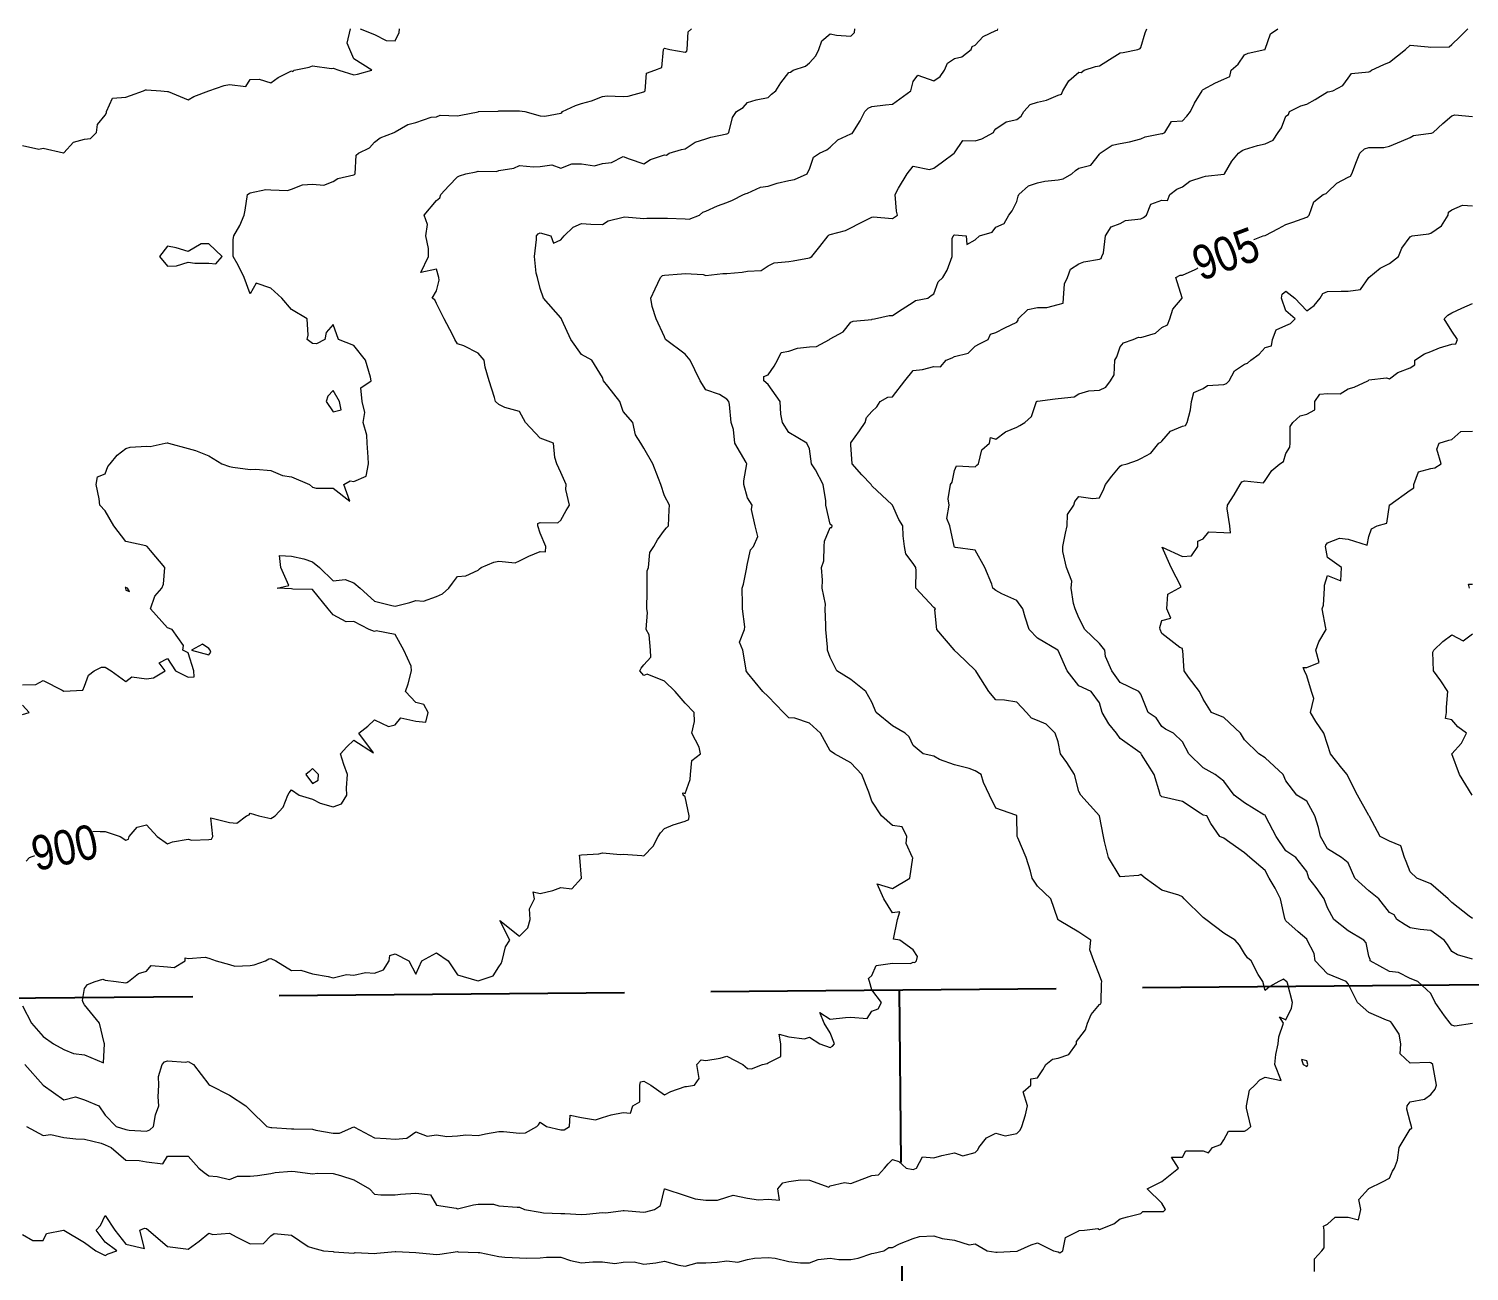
# Model space of a CAD drawing. Extents: x 537850 to 541798, y 6045627 to 6050132.
# Drawn here: x 540162.2 to 540370.8, y 6047559.1 to 6047739 of the extents above; entities that cross this region are included whole.
import ezdxf

# ---------------------------------------------------------------- set-up
doc = ezdxf.new("R2010")
doc.units = 0
doc.header["$LTSCALE"] = 5
for name, pattern in [('DASHED2', [9.525, 6.35, -3.175]), ('foc-LSD', [8, 5, -3]), ('foc-UNSURVEYED', [12.5, 10, -2.5])]:
    doc.linetypes.add(name, pattern=pattern)
doc.layers.add('Contour_Line_Intermediate', color=7, linetype='DASHED2', true_color=0xd9d9d9)
doc.layers.add('Contour_Line_Major', color=7, linetype='Continuous', true_color=0x6b6b6b)
doc.layers.add('L-SECTION-LSD', color=7, linetype='foc-LSD')
doc.layers.add('L-USEC', color=7, linetype='foc-UNSURVEYED')
doc.styles.get("Standard").update_dxf_attribs({"font": 'ARIALN.TTF'})

msp = doc.modelspace()

# ---------------------------------------------------------------- linework, layer by layer
at = {"layer": 'Contour_Line_Intermediate', "linetype": 'Continuous', "lineweight": 13, "flags": 128}
for points, elevation in [([(540161.317, 6047722.105), (540163.725, 6047721.579), (540164.317, 6047721.703), (540167.274, 6047721.031), (540167.317, 6047721.012), (540168.716, 6047722.588), (540170.317, 6047723), (540171.189, 6047723.115), (540172.055, 6047723.987), (540172.178, 6047725.126), (540173.317, 6047726.48), (540173.493, 6047726.811), (540173.522, 6047726.987), (540174.363, 6047728.941), (540176.317, 6047729.079), (540176.986, 6047729.317), (540178.874, 6047729.987), (540179.146, 6047730.158), (540179.317, 6047730.131), (540181.391, 6047729.987), (540182.316, 6047729.897), (540182.413, 6047729.891), (540185.316, 6047728.711), (540186.124, 6047729.18), (540188.311, 6047729.987), (540188.311, 6047729.992), (540188.316, 6047729.989), (540190.525, 6047730.778), (540191.316, 6047730.904), (540193.694, 6047730.609), (540194.316, 6047731.636), (540195.615, 6047731.688), (540197.316, 6047731.177), (540198.376, 6047731.926), (540200.316, 6047732.903), (540200.49, 6047732.812), (540200.694, 6047732.987), (540202.863, 6047733.439), (540203.315, 6047733.622), (540206.061, 6047733.241), (540206.315, 6047733.285), (540207.131, 6047732.987), (540209.315, 6047732.325), (540209.874, 6047732.428), (540211.921, 6047732.987), (540209.315, 6047734.63), (540208.728, 6047735.987), (540208.376, 6047736.925), (540208.835, 6047738.986)], 897.957), ([(540161.317, 6047643.966), (540163.259, 6047644.05), (540164.317, 6047644.585), (540167.088, 6047643.22), (540167.317, 6047643.076), (540170.081, 6047643.227), (540170.317, 6047643.791), (540170.912, 6047645.396), (540171.7, 6047645.991), (540172.783, 6047646.524), (540173.317, 6047646.515), (540174.174, 6047645.991), (540176.317, 6047644.446), (540177.155, 6047645.152), (540179.317, 6047644.869), (540180.319, 6047644.988), (540181.998, 6047645.991), (540181.15, 6047647.157), (540182.316, 6047647.776), (540183.496, 6047645.991), (540185.316, 6047645.112), (540186.173, 6047645.134), (540186.134, 6047645.991), (540185.316, 6047648.592), (540184.543, 6047648.991), (540184.654, 6047649.654), (540183.031, 6047651.991), (540182.316, 6047652.253), (540179.879, 6047654.99), (540180.49, 6047656.817), (540181.5, 6047657.99), (540181.746, 6047658.561), (540181.941, 6047660.99), (540179.893, 6047663.414), (540179.371, 6047663.99), (540179.317, 6047664.056), (540179.197, 6047664.11), (540176.317, 6047664.719), (540174.569, 6047666.99), (540173.317, 6047669.153), (540172.553, 6047669.99), (540172.415, 6047670.892), (540172.017, 6047672.99), (540172.194, 6047674.112), (540173.317, 6047674.557), (540173.7, 6047675.606), (540174.018, 6047675.989), (540175.068, 6047677.239), (540176.317, 6047678.192), (540176.928, 6047678.378), (540179.317, 6047678.551), (540179.807, 6047678.499), (540182.019, 6047678.989), (540182.294, 6047679.012), (540182.316, 6047679.018), (540182.503, 6047678.989), (540185.316, 6047678.201), (540186.394, 6047677.912), (540188.316, 6047677.132), (540190.191, 6047675.989), (540191.316, 6047675.58), (540191.809, 6047675.496), (540194.316, 6047675.167), (540195.115, 6047675.19), (540197.316, 6047675.024), (540199.001, 6047674.304), (540200.316, 6047674.094), (540202.879, 6047672.99), (540203.315, 6047672.612), (540203.864, 6047672.441), (540206.315, 6047672.483), (540208.744, 6047670.561), (540207.864, 6047672.99), (540208.789, 6047673.516), (540209.315, 6047673.425), (540211.113, 6047674.192), (540211.43, 6047675.989), (540211.379, 6047676.926), (540211.269, 6047678.989), (540211.185, 6047680.119), (540210.647, 6047681.989), (540210.889, 6047683.416), (540210.548, 6047684.989), (540210.322, 6047686.982), (540211.845, 6047687.989), (540211.754, 6047688.55), (540211.022, 6047690.989), (540209.315, 6047693.128), (540207.108, 6047693.989), (540206.315, 6047696.183), (540205.31, 6047694.994), (540205.135, 6047693.989), (540203.931, 6047693.373), (540203.315, 6047693.428), (540202.549, 6047693.989), (540202.684, 6047694.62), (540202.55, 6047696.988), (540200.316, 6047698.341), (540198.91, 6047699.988), (540197.316, 6047701.403), (540195.164, 6047702.14), (540194.316, 6047700.6), (540193.456, 6047702.988), (540192.546, 6047704.758), (540191.827, 6047705.988), (540191.855, 6047708.449), (540191.944, 6047708.988), (540192.824, 6047710.48), (540193.458, 6047711.988), (540193.575, 6047712.729), (540193.928, 6047714.988), (540194.177, 6047715.126), (540194.316, 6047715.214), (540196.571, 6047715.732), (540197.316, 6047715.643), (540199.736, 6047715.567), (540200.316, 6047715.778), (540201.904, 6047716.399), (540203.315, 6047716.496), (540204.975, 6047716.328), (540206.315, 6047716.876), (540207.013, 6047717.29), (540209.315, 6047717.828), (540209.406, 6047717.896), (540209.519, 6047717.987), (540209.637, 6047720.665), (540209.985, 6047720.987), (540211.57, 6047721.732), (540212.315, 6047722.569), (540213.128, 6047723.174), (540215.144, 6047723.987), (540215.268, 6047724.034), (540215.315, 6047724.043), (540217.162, 6047725.14), (540218.315, 6047725.425), (540220.505, 6047726.178), (540221.315, 6047726.231), (540221.815, 6047726.486), (540224.314, 6047726.372), (540224.822, 6047726.48), (540227.314, 6047726.984), (540227.317, 6047726.984), (540227.358, 6047726.987), (540230.221, 6047727.08), (540230.314, 6047727.1), (540233.214, 6047727.087), (540233.314, 6047727.089), (540234.085, 6047726.987), (540236.314, 6047726.384), (540236.989, 6047726.311), (540239.314, 6047726.779), (540239.444, 6047726.857), (540239.54, 6047726.987), (540241.429, 6047727.872), (540242.314, 6047728.158), (540243.753, 6047728.548), (540245.313, 6047729.19), (540246.019, 6047729.282), (540248.313, 6047729.194), (540249.056, 6047729.244), (540251.313, 6047729.877), (540251.388, 6047729.912), (540251.502, 6047729.987), (540251.718, 6047732.582), (540252.904, 6047732.987), (540253.906, 6047733.393), (540254.156, 6047735.987), (540254.214, 6047736.085), (540254.313, 6047736.159), (540255.094, 6047735.987), (540257.313, 6047735.599), (540257.549, 6047735.75), (540257.605, 6047735.987), (540257.746, 6047738.553), (540258.221, 6047738.986)], 898.957), ([(540161.317, 6047597.49), (540162.624, 6047594.993), (540164.317, 6047593.068), (540165.816, 6047591.994), (540167.317, 6047591.148), (540168.739, 6047590.571), (540170.317, 6047590.381), (540173.086, 6047589.224), (540173.194, 6047591.994), (540173.164, 6047592.147), (540172.494, 6047594.993), (540170.317, 6047597.62), (540170.115, 6047597.993), (540170.03, 6047598.28), (540170.317, 6047600.014), (540170.747, 6047600.563), (540171.854, 6047600.993), (540172.978, 6047601.332), (540173.317, 6047601.205), (540174.92, 6047600.993), (540176.317, 6047600.829), (540176.46, 6047600.85), (540176.67, 6047600.993), (540178.117, 6047602.192), (540179.317, 6047602.526), (540179.956, 6047603.354), (540182.316, 6047603.143), (540183.28, 6047603.029), (540184.899, 6047603.993), (540184.884, 6047604.425), (540185.316, 6047604.353), (540187.771, 6047604.538), (540188.316, 6047604.414), (540189.396, 6047603.993), (540191.316, 6047603.479), (540192.083, 6047603.225), (540194.316, 6047603.324), (540194.873, 6047603.436), (540196.518, 6047603.993), (540197.028, 6047604.281), (540197.316, 6047604.329), (540198.007, 6047603.993), (540200.316, 6047602.586), (540201.651, 6047602.657), (540203.315, 6047602.118), (540205.586, 6047601.722), (540206.315, 6047601.521), (540208.263, 6047602.045), (540209.315, 6047601.907), (540210.997, 6047602.311), (540212.315, 6047602.243), (540213.624, 6047602.684), (540214.422, 6047603.993), (540214.54, 6047604.767), (540215.315, 6047605.041), (540217.283, 6047603.993), (540218.315, 6047602.09), (540219.188, 6047603.993), (540221.315, 6047605.161), (540222.963, 6047603.993), (540224.314, 6047601.969), (540227.137, 6047601.171), (540227.314, 6047601.1), (540229.494, 6047601.813), (540230.314, 6047603.13), (540230.67, 6047603.637), (540230.782, 6047603.993), (540231.26, 6047606.047), (540231.923, 6047606.993), (540230.448, 6047609.859), (540233.314, 6047607.592), (540234.5, 6047608.807), (540234.86, 6047609.993), (540234.775, 6047611.532), (540235.494, 6047612.993), (540235.287, 6047614.02), (540236.314, 6047613.755), (540238.122, 6047614.185), (540239.314, 6047614.627), (540240.87, 6047614.436), (540242.314, 6047615.991), (540242.315, 6047615.991), (540242.33, 6047615.992), (540242.314, 6047616), (540242.043, 6047618.992), (540242.013, 6047619.293), (540242.314, 6047619.341), (540244.796, 6047619.51), (540245.313, 6047619.644), (540247.918, 6047619.388), (540248.313, 6047619.459), (540251.031, 6047619.275), (540251.313, 6047619.229), (540252.674, 6047620.631), (540253.397, 6047621.992), (540253.742, 6047622.563), (540254.313, 6047623.161), (540255.586, 6047623.719), (540257.313, 6047624.21), (540257.845, 6047624.46), (540257.872, 6047624.992), (540257.313, 6047627.743), (540256.999, 6047627.992), (540256.987, 6047628.318), (540257.313, 6047628.251), (540258.047, 6047630.257), (540258.079, 6047630.992), (540258.271, 6047633.034), (540259.513, 6047633.992), (540259.354, 6047634.95), (540258.289, 6047636.991), (540258.645, 6047638.659), (540258.612, 6047639.991), (540257.313, 6047641.332), (540255.854, 6047642.991), (540254.313, 6047644.532), (540251.805, 6047645.499), (540251.313, 6047645.339), (540250.755, 6047645.991), (540250.916, 6047646.389), (540251.313, 6047646.868), (540252.315, 6047647.989), (540252.302, 6047648.991), (540252.106, 6047651.198), (540251.644, 6047651.991), (540251.858, 6047654.445), (540251.771, 6047654.99), (540251.78, 6047657.523), (540251.778, 6047657.99), (540251.81, 6047660.493), (540251.97, 6047660.99), (540252.182, 6047663.121), (540252.789, 6047663.99), (540253.314, 6047664.989), (540254.313, 6047666.358), (540254.594, 6047666.709), (540254.892, 6047666.99), (540254.989, 6047669.314), (540255.025, 6047669.99), (540254.313, 6047671.363), (540253.796, 6047672.99), (540253.436, 6047673.866), (540252.621, 6047675.989), (540251.313, 6047678.256), (540250.863, 6047678.989), (540250.095, 6047680.207), (540249.744, 6047681.989), (540248.313, 6047683.543), (540247.847, 6047684.989), (540246.092, 6047687.21), (540245.454, 6047687.989), (540245.313, 6047688.503), (540243.804, 6047690.989), (540242.314, 6047691.84), (540240.74, 6047693.989), (540239.446, 6047696.856), (540239.375, 6047696.988), (540239.314, 6047697.107), (540236.806, 6047699.988), (540236.314, 6047701.394), (540235.917, 6047702.988), (540235.716, 6047703.586), (540235.483, 6047705.988), (540235.775, 6047708.449), (540235.781, 6047708.988), (540236.026, 6047709.275), (540236.314, 6047709.428), (540237.841, 6047708.988), (540238.248, 6047707.922), (540239.314, 6047708.428), (540239.764, 6047708.988), (540241.062, 6047710.239), (540242.314, 6047710.768), (540243.624, 6047710.677), (540245.313, 6047710.622), (540246.138, 6047711.164), (540248.313, 6047711.723), (540248.553, 6047711.748), (540251.313, 6047711.501), (540251.75, 6047711.551), (540254.313, 6047711.539), (540254.759, 6047711.542), (540257.313, 6047711.453), (540257.888, 6047711.412), (540259.383, 6047711.988), (540259.863, 6047712.437), (540260.313, 6047712.559), (540261.967, 6047713.334), (540263.313, 6047713.841), (540264.134, 6047714.166), (540265.742, 6047714.988), (540266.149, 6047715.151), (540266.312, 6047715.203), (540268.225, 6047716.075), (540269.312, 6047716.19), (540270.645, 6047716.655), (540272.312, 6047717.037), (540273.116, 6047717.183), (540274.985, 6047717.987), (540275.068, 6047718.232), (540275.312, 6047718.642), (540275.906, 6047720.393), (540276.768, 6047720.987), (540277.837, 6047721.462), (540278.312, 6047721.86), (540279.39, 6047722.909), (540281.312, 6047723.77), (540281.469, 6047723.83), (540281.575, 6047723.987), (540282.662, 6047725.637), (540283.331, 6047726.987), (540283.818, 6047727.481), (540284.312, 6047727.747), (540286.324, 6047727.975), (540287.311, 6047728.062), (540290.008, 6047729.987), (540290.311, 6047731.34), (540291.011, 6047732.287), (540293.311, 6047731.452), (540294.216, 6047732.082), (540294.881, 6047732.987), (540295.282, 6047734.016), (540296.311, 6047734.674), (540297.347, 6047734.951), (540298.705, 6047735.987), (540298.881, 6047736.416), (540299.311, 6047736.607), (540300.44, 6047737.857), (540302.311, 6047738.724), (540302.513, 6047738.784), (540302.561, 6047738.986)], 900.957), ([(540161.317, 6047564.372), (540162.831, 6047563.482), (540164.317, 6047563.522), (540164.809, 6047564.503), (540167.262, 6047564.995), (540167.314, 6047564.998), (540167.317, 6047564.998), (540167.335, 6047564.995), (540170.317, 6047563.206), (540171.959, 6047561.995), (540173.317, 6047561.352), (540173.742, 6047561.57), (540174.986, 6047561.995), (540173.317, 6047563.247), (540172, 6047564.995), (540172.639, 6047565.672), (540173.317, 6047567.125), (540174.715, 6047564.995), (540176.317, 6047562.993), (540178.984, 6047562.327), (540178.319, 6047564.995), (540179.016, 6047565.295), (540179.317, 6047565.24), (540179.588, 6047564.995), (540182.316, 6047562.632), (540184.994, 6047562.317), (540185.316, 6047562.237), (540186.903, 6047563.408), (540188.316, 6047564.581), (540188.921, 6047564.39), (540191.316, 6047564.589), (540192.29, 6047564.021), (540194.316, 6047563.008), (540196.256, 6047563.055), (540197.316, 6047564.167), (540197.776, 6047564.535), (540200.316, 6047564.281), (540202.696, 6047562.614), (540203.315, 6047562.46), (540204.922, 6047561.995), (540206.315, 6047561.888), (540206.429, 6047561.881), (540209.315, 6047561.69), (540209.532, 6047561.778), (540212.315, 6047561.633), (540212.648, 6047561.662), (540215.315, 6047561.9), (540215.381, 6047561.929), (540218.315, 6047561.759), (540220.822, 6047561.502), (540221.315, 6047561.482), (540221.776, 6047561.533), (540224.314, 6047561.89), (540224.436, 6047561.873), (540227.314, 6047561.782), (540227.568, 6047561.742), (540230.314, 6047561.181), (540231.209, 6047561.1), (540233.314, 6047560.97), (540234.376, 6047560.933), (540236.314, 6047560.984), (540237.234, 6047561.075), (540239.314, 6047561.075), (540240.686, 6047560.623), (540242.314, 6047560.278), (540243.908, 6047560.4), (540245.313, 6047560.429), (540247.121, 6047560.187), (540248.313, 6047560.343), (540249.896, 6047560.412), (540251.313, 6047560.091), (540253.05, 6047560.258), (540254.313, 6047560.527), (540256.37, 6047559.938), (540257.313, 6047559.78), (540259.04, 6047560.268), (540260.313, 6047560.245), (540261.957, 6047560.35), (540263.313, 6047560.535), (540264.939, 6047560.369), (540266.312, 6047560.775), (540267.345, 6047560.962), (540269.312, 6047561.055), (540270.342, 6047560.965), (540272.312, 6047560.47), (540274.021, 6047560.286), (540275.312, 6047560.286), (540276.544, 6047560.763), (540278.312, 6047560.949), (540279.557, 6047560.749), (540281.312, 6047560.749), (540282.377, 6047560.929), (540284.312, 6047561.606), (540284.619, 6047561.687), (540286.077, 6047561.995), (540286.797, 6047562.509), (540287.311, 6047562.509), (540288.34, 6047563.023), (540290.311, 6047563.812), (540291.244, 6047564.062), (540293.311, 6047564.179), (540294.534, 6047563.772), (540296.311, 6047563.575), (540298.441, 6047562.865), (540299.311, 6047563.038), (540301.054, 6047561.995), (540302.311, 6047561.825), (540302.498, 6047561.808), (540305.311, 6047561.955), (540305.367, 6047561.938), (540305.495, 6047561.995), (540307.427, 6047562.878), (540308.31, 6047563.153), (540310.627, 6047561.995), (540311.31, 6047561.842), (540311.567, 6047561.739), (540311.993, 6047561.995), (540312.38, 6047563.925), (540314.31, 6047564.89), (540314.366, 6047564.939), (540315.117, 6047564.995), (540317.086, 6047565.219), (540317.31, 6047565.11), (540319.366, 6047565.938), (540320.31, 6047566.652), (540321.382, 6047566.923), (540323.31, 6047567.408), (540323.586, 6047567.718), (540326.31, 6047567.727), (540326.595, 6047567.71), (540326.872, 6047567.995), (540326.31, 6047568.894), (540324.23, 6047570.995), (540326.31, 6047572.045), (540328.746, 6047573.994), (540327.722, 6047575.581), (540329.309, 6047575.581), (540329.802, 6047576.502), (540332.309, 6047576.487), (540333.11, 6047576.194), (540333.695, 6047576.994), (540334.899, 6047577.404), (540335.309, 6047578.104), (540335.976, 6047579.327), (540338.309, 6047579.359), (540338.741, 6047579.562), (540339.231, 6047579.994), (540338.618, 6047582.685), (540338.583, 6047582.994), (540339.027, 6047585.276), (540339.791, 6047585.994), (540340.528, 6047586.775), (540341.309, 6047587.172), (540343.606, 6047586.696), (540342.693, 6047588.994), (540342.848, 6047590.454), (540343.167, 6047591.994), (540343.28, 6047593.022), (540343.939, 6047594.993), (540343.389, 6047595.913), (540344.309, 6047595.451), (540345.127, 6047597.174), (540345.24, 6047597.993), (540344.51, 6047600.792), (540344.419, 6047600.993), (540344.309, 6047601.082), (540343.969, 6047601.333), (540343.257, 6047600.993), (540341.993, 6047600.309), (540341.309, 6047599.731), (540340.944, 6047600.993), (540340.291, 6047602.011), (540339.255, 6047603.993), (540338.746, 6047604.43), (540338.309, 6047605.047), (540337.584, 6047606.267), (540336.956, 6047606.993), (540335.309, 6047608.024), (540332.683, 6047609.993), (540332.309, 6047610.293), (540329.569, 6047612.993), (540329.309, 6047613.274), (540328.792, 6047613.51), (540326.31, 6047614.254), (540323.931, 6047615.992), (540323.31, 6047616.507), (540322.934, 6047616.368), (540320.31, 6047616.164), (540318.599, 6047618.992), (540318.033, 6047621.269), (540317.909, 6047621.992), (540317.32, 6047624.982), (540317.32, 6047624.992), (540317.31, 6047625.013), (540314.595, 6047627.992), (540314.31, 6047628.527), (540313.671, 6047630.992), (540312.558, 6047632.744), (540311.666, 6047633.992), (540311.31, 6047635.742), (540310.894, 6047636.991), (540309.596, 6047638.277), (540308.31, 6047638.822), (540307.447, 6047639.128), (540306.73, 6047639.991), (540305.311, 6047641.481), (540303.55, 6047641.752), (540302.311, 6047641.795), (540301.3, 6047642.991), (540299.519, 6047645.783), (540299.389, 6047645.991), (540299.311, 6047646.112), (540296.797, 6047648.504), (540296.311, 6047648.945), (540296.297, 6047648.991), (540296.244, 6047649.058), (540293.772, 6047651.991), (540293.463, 6047654.839), (540293.558, 6047654.99), (540293.311, 6047655.17), (540290.694, 6047657.99), (540290.744, 6047660.557), (540290.718, 6047660.99), (540290.311, 6047661.557), (540289.283, 6047662.962), (540289.066, 6047663.99), (540288.875, 6047665.553), (540288.837, 6047666.99), (540288.242, 6047667.92), (540287.313, 6047669.99), (540287.313, 6047669.991), (540287.311, 6047669.993), (540287.267, 6047670.034), (540284.312, 6047672.816), (540284.231, 6047672.99), (540282.897, 6047674.404), (540281.489, 6047675.989), (540281.312, 6047678.732), (540281.286, 6047678.989), (540281.289, 6047679.012), (540281.312, 6047679.028), (540282.539, 6047680.762), (540283.368, 6047681.989), (540283.583, 6047682.718), (540284.312, 6047683.573), (540285.045, 6047684.256), (540285.52, 6047684.989), (540286.646, 6047685.655), (540287.311, 6047685.693), (540289.13, 6047687.989), (540290.311, 6047689.519), (540291.651, 6047689.649), (540293.311, 6047690.057), (540294.264, 6047690.036), (540295.089, 6047690.989), (540295.962, 6047691.338), (540296.311, 6047691.53), (540298.276, 6047692.024), (540299.311, 6047693.018), (540299.941, 6047693.358), (540301.196, 6047693.989), (540301.542, 6047694.757), (540302.311, 6047694.987), (540303.602, 6047695.698), (540305.311, 6047696.519), (540305.519, 6047696.78), (540305.526, 6047696.988), (540306.948, 6047698.351), (540308.31, 6047698.622), (540309.692, 6047698.607), (540311.31, 6047699.054), (540312.05, 6047699.249), (540312.111, 6047699.988), (540312.236, 6047702.062), (540312.658, 6047702.988), (540313.116, 6047704.182), (540314.31, 6047704.961), (540315.054, 6047705.244), (540317.31, 6047705.605), (540317.555, 6047705.743), (540317.63, 6047705.988), (540317.865, 6047706.543), (540318.169, 6047708.988), (540318.983, 6047710.315), (540320.31, 6047710.812), (540321.093, 6047711.204), (540323.31, 6047711.463), (540323.657, 6047711.64), (540324.109, 6047711.988), (540324.725, 6047713.573), (540326.31, 6047714.162), (540327.16, 6047714.138), (540327.479, 6047714.988), (540328.523, 6047715.774), (540329.309, 6047716.115), (540330.382, 6047716.915), (540332.309, 6047717.543), (540332.645, 6047717.652), (540335.309, 6047717.926), (540335.363, 6047717.934), (540335.421, 6047717.987), (540336.472, 6047719.825), (540337.414, 6047720.987), (540337.947, 6047721.349), (540338.309, 6047721.522), (540340.197, 6047722.099), (540341.309, 6047722.321), (540342.445, 6047722.851), (540343.202, 6047723.987), (540343.643, 6047724.653), (540344.309, 6047726.335), (540344.698, 6047726.598), (540344.8, 6047726.987), (540346.463, 6047727.832), (540347.309, 6047728.093), (540348.563, 6047728.733), (540350.308, 6047729.861), (540350.43, 6047729.865), (540351.086, 6047729.987), (540352.543, 6047730.752), (540353.308, 6047731.825), (540353.802, 6047732.493), (540356.308, 6047732.766), (540356.478, 6047732.817), (540356.721, 6047732.987), (540358.47, 6047733.824), (540359.308, 6047734.136), (540361.621, 6047735.987), (540362.308, 6047736.602), (540364.924, 6047736.371), (540365.308, 6047736.312), (540367.926, 6047736.368), (540368.308, 6047736.702), (540369.484, 6047737.81), (540370.667, 6047738.986)], 903.957), ([(540161.65, 6047588.994), (540164.317, 6047586), (540164.324, 6047585.994), (540167.317, 6047583.868), (540169.007, 6047584.304), (540170.317, 6047583.896), (540172.396, 6047582.994), (540173.317, 6047581.641), (540174.885, 6047579.994), (540176.317, 6047579.563), (540176.807, 6047579.504), (540179.317, 6047579.323), (540179.799, 6047579.511), (540180.288, 6047579.994), (540180.614, 6047581.696), (540181.086, 6047582.994), (540180.986, 6047584.324), (540181.078, 6047585.994), (540181.05, 6047587.26), (540181.545, 6047588.994), (540181.916, 6047589.394), (540182.316, 6047589.532), (540184.987, 6047589.323), (540185.316, 6047589.418), (540186.082, 6047588.994), (540188.316, 6047586.11), (540188.468, 6047585.994), (540191.316, 6047584.555), (540193.689, 6047582.994), (540194.316, 6047582.381), (540196.702, 6047579.994), (540197.316, 6047579.863), (540197.46, 6047579.85), (540200.316, 6047579.695), (540200.614, 6047579.695), (540203.315, 6047579.649), (540203.812, 6047579.497), (540206.315, 6047579.061), (540207.249, 6047579.061), (540209.315, 6047579.957), (540209.393, 6047579.917), (540212.315, 6047578.385), (540214.012, 6047578.298), (540215.315, 6047578.158), (540216.988, 6047578.321), (540218.315, 6047579.238), (540219.955, 6047578.635), (540221.315, 6047578.819), (540222.765, 6047578.544), (540224.314, 6047578.639), (540225.52, 6047578.788), (540227.314, 6047578.702), (540228.376, 6047578.932), (540230.314, 6047579.294), (540231.014, 6047579.294), (540233.314, 6047579.044), (540234.197, 6047579.111), (540235.837, 6047579.994), (540236.052, 6047580.256), (540236.314, 6047580.664), (540237.205, 6047579.994), (540239.314, 6047579.545), (540239.785, 6047579.522), (540240.542, 6047579.994), (540240.64, 6047581.668), (540242.314, 6047581.305), (540244.315, 6047580.993), (540245.313, 6047581.308), (540246.61, 6047581.697), (540248.313, 6047582.039), (540249.382, 6047581.925), (540249.719, 6047582.994), (540250.743, 6047583.564), (540250.727, 6047585.994), (540250.837, 6047586.47), (540251.313, 6047586.568), (540252.309, 6047585.994), (540254.313, 6047584.589), (540255.237, 6047585.07), (540257.313, 6047585.789), (540257.493, 6047585.813), (540258.655, 6047585.994), (540259.332, 6047586.975), (540259.006, 6047588.994), (540259.629, 6047589.678), (540260.313, 6047589.565), (540262.377, 6047589.93), (540263.313, 6047590.219), (540265.663, 6047588.994), (540266.312, 6047588.432), (540266.933, 6047588.373), (540268.506, 6047588.994), (540269.179, 6047589.126), (540269.312, 6047589.211), (540271.178, 6047590.128), (540271.177, 6047591.994), (540270.896, 6047593.409), (540272.312, 6047592.993), (540274.594, 6047592.712), (540275.312, 6047592.968), (540276.824, 6047591.994), (540278.312, 6047591.442), (540278.643, 6047591.662), (540278.924, 6047591.994), (540278.312, 6047593.586), (540277.427, 6047594.993), (540276.788, 6047596.517), (540278.312, 6047595.554), (540280.526, 6047595.78), (540281.312, 6047595.851), (540283.657, 6047595.648), (540284.312, 6047596.697), (540285.256, 6047597.049), (540285.747, 6047597.993), (540284.312, 6047599.828), (540283.981, 6047600.993), (540283.856, 6047601.449), (540284.312, 6047601.865), (540284.985, 6047603.319), (540287.311, 6047603.68), (540289.957, 6047603.639), (540290.311, 6047603.823), (540290.545, 6047603.759), (540290.793, 6047603.993), (540290.928, 6047604.61), (540290.311, 6047605.602), (540288.399, 6047606.993), (540287.456, 6047607.138), (540288.063, 6047609.993), (540288.414, 6047611.095), (540287.311, 6047610.936), (540286.083, 6047612.993), (540285.125, 6047615.179), (540287.311, 6047614.478), (540289.823, 6047615.992), (540290.257, 6047618.938), (540290.231, 6047618.992), (540289.314, 6047620.995), (540289.387, 6047621.992), (540288.724, 6047623.405), (540287.311, 6047623.624), (540285.758, 6047624.992), (540284.312, 6047627.124), (540284.026, 6047627.992), (540283.885, 6047628.418), (540282.864, 6047630.992), (540281.312, 6047632.685), (540278.938, 6047633.992), (540278.312, 6047634.419), (540276.924, 6047636.991), (540275.312, 6047638.431), (540273.175, 6047639.128), (540272.312, 6047639.204), (540271.528, 6047639.991), (540269.312, 6047642.293), (540268.567, 6047642.991), (540266.312, 6047645.716), (540266.133, 6047645.991), (540266.146, 6047646.157), (540265.653, 6047648.991), (540265.168, 6047650.136), (540265.886, 6047651.991), (540265.932, 6047652.371), (540265.602, 6047654.99), (540265.623, 6047655.68), (540265.554, 6047657.99), (540265.74, 6047658.562), (540266.244, 6047660.99), (540266.247, 6047661.056), (540266.312, 6047661.568), (540266.782, 6047663.52), (540267.195, 6047663.99), (540267.847, 6047665.455), (540267.448, 6047666.99), (540266.911, 6047669.391), (540266.989, 6047669.99), (540266.312, 6047671.074), (540265.81, 6047672.99), (540265.776, 6047673.526), (540266.235, 6047675.989), (540266.134, 6047676.168), (540264.475, 6047678.989), (540264.325, 6047680.977), (540263.962, 6047681.989), (540263.738, 6047684.564), (540263.609, 6047684.989), (540263.313, 6047685.342), (540262.256, 6047686.045), (540260.313, 6047686.716), (540259.489, 6047687.989), (540258.708, 6047689.594), (540258.042, 6047690.989), (540257.313, 6047691.887), (540254.461, 6047693.989), (540254.313, 6047694.384), (540253.097, 6047696.988), (540252.525, 6047698.777), (540252.338, 6047699.988), (540252.979, 6047701.323), (540253.718, 6047702.988), (540254.037, 6047703.265), (540254.313, 6047703.295), (540256.786, 6047703.515), (540257.313, 6047703.554), (540259.898, 6047703.403), (540260.313, 6047703.251), (540262.776, 6047703.525), (540263.313, 6047703.536), (540265.58, 6047703.721), (540266.312, 6047703.868), (540268.313, 6047703.988), (540269.312, 6047704.652), (540270.214, 6047705.086), (540272.312, 6047705.264), (540272.923, 6047705.377), (540275.312, 6047705.822), (540275.429, 6047705.871), (540275.63, 6047705.988), (540276.82, 6047707.48), (540278.006, 6047708.988), (540278.159, 6047709.14), (540278.312, 6047709.183), (540280.52, 6047709.779), (540281.312, 6047710.147), (540282.513, 6047710.786), (540284.312, 6047711.727), (540284.54, 6047711.759), (540287.311, 6047711.536), (540288.059, 6047711.988), (540287.892, 6047712.569), (540287.724, 6047714.988), (540288.213, 6047715.889), (540289.468, 6047717.987), (540290.311, 6047719.108), (540292.672, 6047718.627), (540293.311, 6047718.792), (540294.572, 6047719.726), (540296.237, 6047720.987), (540296.29, 6047721.008), (540296.311, 6047721.022), (540297.509, 6047722.789), (540299.311, 6047722.755), (540300.261, 6047723.037), (540301.961, 6047723.987), (540302.076, 6047724.221), (540302.311, 6047724.479), (540303.786, 6047725.512), (540305.311, 6047725.839), (540305.97, 6047726.328), (540306.335, 6047726.987), (540307.283, 6047728.014), (540308.31, 6047728.384), (540309.647, 6047728.65), (540311.31, 6047729.364), (540311.798, 6047729.5), (540312, 6047729.987), (540312.864, 6047731.433), (540314.31, 6047732.709), (540314.654, 6047732.643), (540315.078, 6047732.987), (540316.75, 6047733.547), (540317.31, 6047733.642), (540318.747, 6047734.549), (540320.31, 6047735.521), (540320.758, 6047735.538), (540322.872, 6047735.987), (540323.182, 6047736.114), (540323.31, 6047736.256), (540323.911, 6047738.385), (540324.156, 6047738.986)], 901.957), ([(540161.935, 6047579.994), (540164.317, 6047578.694), (540165.448, 6047578.864), (540167.317, 6047578.401), (540169.083, 6047578.228), (540170.317, 6047578.181), (540172.719, 6047577.592), (540173.317, 6047577.345), (540174.179, 6047576.994), (540176.317, 6047575.159), (540178.234, 6047575.077), (540179.317, 6047574.879), (540181.682, 6047574.628), (540182.316, 6047575.72), (540183.59, 6047575.72), (540185.316, 6047575.72), (540186.856, 6047573.994), (540187.65, 6047573.329), (540188.316, 6047572.865), (540189.54, 6047572.771), (540191.316, 6047572.327), (540192.476, 6047572.834), (540194.316, 6047572.834), (540195.371, 6047572.939), (540197.316, 6047573.23), (540197.939, 6047573.371), (540200.316, 6047573.561), (540200.831, 6047573.479), (540203.315, 6047573.168), (540204.057, 6047573.253), (540206.315, 6047573.23), (540207.401, 6047572.908), (540209.315, 6047572.293), (540211.59, 6047570.995), (540212.315, 6047570.221), (540213.207, 6047570.102), (540215.315, 6047570.102), (540216.088, 6047570.221), (540218.315, 6047570.381), (540220.422, 6047570.102), (540221.315, 6047568.636), (540224.144, 6047568.165), (540224.314, 6047568.101), (540226.63, 6047568.679), (540227.314, 6047568.756), (540229.537, 6047568.771), (540230.314, 6047568.536), (540232.978, 6047568.331), (540233.314, 6047568.331), (540234.034, 6047567.995), (540236.314, 6047567.583), (540236.805, 6047567.503), (540239.314, 6047567.411), (540239.877, 6047567.432), (540242.314, 6047567.269), (540243.002, 6047567.306), (540245.313, 6047567.552), (540245.808, 6047567.5), (540248.313, 6047567.833), (540248.468, 6047567.839), (540251.313, 6047567.617), (540251.63, 6047567.678), (540252.856, 6047567.995), (540253.752, 6047568.556), (540254.303, 6047570.995), (540254.313, 6047571), (540254.318, 6047571), (540254.339, 6047570.995), (540257.313, 6047570.003), (540258.761, 6047569.547), (540260.313, 6047569.323), (540261.984, 6047569.323), (540263.313, 6047569.766), (540264.234, 6047570.073), (540266.312, 6047569.657), (540267.9, 6047569.407), (540269.312, 6047569.482), (540270.962, 6047569.345), (540270.708, 6047570.995), (540271.443, 6047571.863), (540272.312, 6047572.037), (540274.014, 6047572.292), (540275.312, 6047572.238), (540278.094, 6047571.212), (540278.312, 6047571.407), (540280.382, 6047571.925), (540281.312, 6047571.769), (540282.921, 6047572.385), (540284.312, 6047572.916), (540285.307, 6047572.999), (540286.16, 6047573.994), (540286.715, 6047574.591), (540287.311, 6047575.234), (540288.259, 6047574.942), (540289.327, 6047573.994), (540290.311, 6047573.787), (540290.794, 6047573.994), (540291.69, 6047575.616), (540293.311, 6047575.476), (540294.489, 6047575.816), (540296.311, 6047576.184), (540297.532, 6047575.773), (540299.311, 6047576.227), (540299.675, 6047576.63), (540299.821, 6047576.994), (540300.922, 6047578.383), (540302.311, 6047579.048), (540303.623, 6047578.682), (540305.311, 6047579.009), (540305.84, 6047579.465), (540306.075, 6047579.994), (540306.605, 6047581.699), (540306.886, 6047582.994), (540306.262, 6047585.043), (540307.346, 6047585.994), (540307.383, 6047586.921), (540308.31, 6047587.076), (540309.084, 6047588.22), (540309.537, 6047588.994), (540310.519, 6047589.785), (540311.31, 6047589.927), (540312.861, 6047590.443), (540313.957, 6047591.994), (540313.999, 6047592.305), (540314.31, 6047592.78), (540315.298, 6047594.005), (540315.574, 6047594.993), (540316.079, 6047596.225), (540317.31, 6047597.669), (540317.512, 6047597.791), (540317.529, 6047597.993), (540317.573, 6047600.73), (540317.635, 6047600.993), (540317.31, 6047601.952), (540316.491, 6047603.993), (540315.91, 6047605.593), (540316.07, 6047606.993), (540314.31, 6047608.143), (540311.45, 6047609.853), (540311.31, 6047609.938), (540311.249, 6047609.993), (540311.249, 6047610.054), (540310.238, 6047612.993), (540308.31, 6047614.828), (540307.542, 6047615.992), (540307.334, 6047616.969), (540306.709, 6047618.992), (540305.466, 6047621.837), (540305.403, 6047621.992), (540305.333, 6047624.97), (540305.332, 6047624.992), (540305.311, 6047625.03), (540305.212, 6047625.09), (540302.311, 6047626.095), (540301.367, 6047627.992), (540300.492, 6047629.81), (540300.146, 6047630.992), (540299.311, 6047631.528), (540298.438, 6047631.865), (540296.311, 6047632.378), (540294.138, 6047633.165), (540293.311, 6047633.639), (540291.779, 6047633.992), (540290.311, 6047635.189), (540289.766, 6047636.446), (540289.174, 6047636.991), (540287.311, 6047638.039), (540284.954, 6047639.991), (540284.312, 6047641.481), (540283.45, 6047642.991), (540281.312, 6047644.739), (540279.252, 6047645.991), (540278.312, 6047647.947), (540277.936, 6047648.991), (540277.892, 6047649.41), (540277.672, 6047651.991), (540277.666, 6047652.637), (540277.589, 6047654.99), (540277.633, 6047655.669), (540277.135, 6047657.99), (540277.169, 6047659.133), (540277.054, 6047660.99), (540277.365, 6047661.937), (540277.422, 6047663.99), (540277.503, 6047664.799), (540278.312, 6047666.784), (540278.523, 6047666.779), (540278.579, 6047666.99), (540278.312, 6047667.256), (540277.667, 6047669.99), (540277.661, 6047670.641), (540277.307, 6047672.99), (540276.17, 6047675.132), (540275.6, 6047675.989), (540275.312, 6047678.163), (540274.94, 6047678.989), (540272.312, 6047680.498), (540271.38, 6047681.989), (540271.142, 6047683.159), (540271.072, 6047684.989), (540269.312, 6047687.485), (540268.672, 6047687.989), (540268.688, 6047688.613), (540269.312, 6047688.884), (540270.191, 6047690.11), (540270.684, 6047690.989), (540271.217, 6047692.084), (540272.312, 6047692.278), (540273.589, 6047692.712), (540275.312, 6047692.95), (540276.325, 6047692.975), (540278.212, 6047693.989), (540278.264, 6047694.036), (540278.312, 6047694.069), (540280.189, 6047695.112), (540281.312, 6047696.51), (540281.631, 6047696.669), (540284.312, 6047696.866), (540284.385, 6047696.916), (540284.744, 6047696.988), (540286.849, 6047697.45), (540287.311, 6047697.489), (540288.71, 6047698.387), (540290.311, 6047699.387), (540290.638, 6047699.662), (540292.439, 6047699.988), (540292.94, 6047700.359), (540293.311, 6047700.592), (540293.946, 6047702.353), (540294.625, 6047702.988), (540295.252, 6047704.048), (540295.965, 6047705.988), (540295.993, 6047708.67), (540296.157, 6047708.988), (540296.21, 6047709.089), (540296.311, 6047709.156), (540298.004, 6047708.988), (540298.075, 6047707.752), (540299.311, 6047708.419), (540299.927, 6047708.988), (540301.763, 6047709.536), (540302.311, 6047710.282), (540303.489, 6047710.809), (540304.161, 6047711.988), (540304.662, 6047712.637), (540305.311, 6047713.968), (540305.53, 6047714.768), (540305.646, 6047714.988), (540307.04, 6047716.258), (540308.31, 6047716.695), (540309.37, 6047716.928), (540311.31, 6047717.106), (540312.028, 6047717.269), (540313.299, 6047717.987), (540313.841, 6047718.456), (540314.31, 6047718.81), (540316.038, 6047719.26), (540317.31, 6047720.855), (540317.349, 6047720.948), (540317.394, 6047720.987), (540319.161, 6047722.136), (540320.31, 6047722.367), (540321.67, 6047722.627), (540323.31, 6047723.041), (540323.944, 6047723.352), (540326.31, 6047723.845), (540326.456, 6047723.841), (540326.782, 6047723.987), (540327.728, 6047725.568), (540329.309, 6047725.658), (540329.976, 6047726.32), (540330.491, 6047726.987), (540331.076, 6047728.22), (540332.164, 6047729.987), (540332.218, 6047730.078), (540332.309, 6047730.19), (540334.122, 6047731.174), (540335.309, 6047731.698), (540336.197, 6047732.099), (540336.384, 6047732.987), (540337.41, 6047733.886), (540338.309, 6047735.214), (540338.826, 6047735.469), (540341.245, 6047735.987), (540341.296, 6047735.999), (540341.309, 6047736.024), (540342.057, 6047738.238), (540343.119, 6047738.986)], 902.957), ([(540210.238, 6047738.986), (540212.315, 6047738.141), (540213.994, 6047737.307), (540215.315, 6047737.258), (540215.865, 6047738.437), (540215.947, 6047738.986)], 897.957), ([(540371.307, 6047594.907), (540368.76, 6047594.541), (540368.308, 6047594.712), (540368.077, 6047594.993), (540367.282, 6047596.019), (540365.906, 6047597.993), (540365.308, 6047599.256), (540363.411, 6047600.993), (540362.308, 6047601.464), (540360.624, 6047602.309), (540359.308, 6047602.468), (540356.501, 6047603.993), (540356.493, 6047604.178), (540356.308, 6047604.678), (540355.906, 6047606.59), (540355.576, 6047606.993), (540353.308, 6047608.336), (540351.261, 6047609.993), (540350.308, 6047611.66), (540349.84, 6047612.993), (540348.668, 6047614.633), (540347.618, 6047615.992), (540347.309, 6047616.954), (540345.762, 6047618.992), (540344.309, 6047619.925), (540342.897, 6047621.992), (540341.417, 6047624.884), (540341.369, 6047624.992), (540341.309, 6047625.078), (540341.127, 6047625.174), (540338.309, 6047626.904), (540336.813, 6047627.992), (540335.309, 6047630.01), (540334.076, 6047630.992), (540332.309, 6047631.951), (540330.264, 6047633.992), (540329.309, 6047635.704), (540328.037, 6047636.991), (540326.856, 6047637.538), (540326.31, 6047637.921), (540325.518, 6047639.199), (540324.361, 6047639.991), (540323.31, 6047642.606), (540323.018, 6047642.991), (540320.31, 6047644.292), (540319.073, 6047645.991), (540318.196, 6047648.105), (540318.057, 6047648.991), (540317.31, 6047649.969), (540315.186, 6047651.991), (540314.31, 6047653.668), (540313.79, 6047654.99), (540313.541, 6047655.76), (540313.199, 6047657.99), (540313.303, 6047658.998), (540312.528, 6047660.99), (540312.008, 6047663.293), (540312.015, 6047663.99), (540312.369, 6047665.931), (540312.601, 6047666.99), (540312.664, 6047668.636), (540313.591, 6047669.99), (540313.748, 6047670.552), (540314.31, 6047671.273), (540316.322, 6047670.978), (540317.31, 6047671.073), (540317.931, 6047672.369), (540318.184, 6047672.99), (540319.086, 6047674.213), (540320.31, 6047675.658), (540320.487, 6047675.812), (540321.32, 6047675.989), (540322.787, 6047676.512), (540323.31, 6047676.758), (540324.758, 6047677.541), (540325.895, 6047678.989), (540326.193, 6047679.106), (540326.31, 6047679.258), (540327.604, 6047680.695), (540329.309, 6047681.426), (540329.766, 6047681.533), (540330.02, 6047681.989), (540330.485, 6047683.814), (540330.618, 6047684.989), (540330.982, 6047686.316), (540332.309, 6047686.881), (540332.959, 6047687.339), (540335.309, 6047687.482), (540335.691, 6047687.607), (540336.095, 6047687.989), (540336.852, 6047689.446), (540338.309, 6047690.404), (540338.752, 6047690.545), (540339.217, 6047690.989), (540340.427, 6047691.87), (540341.309, 6047692.815), (540342.227, 6047693.07), (540342.374, 6047693.989), (540342.899, 6047695.398), (540344.309, 6047696.033), (540344.99, 6047696.307), (540345.638, 6047696.988), (540344.309, 6047698.161), (540343.682, 6047699.988), (540343.757, 6047700.54), (540344.309, 6047701.003), (540345.597, 6047699.988), (540347.309, 6047698.122), (540348.382, 6047698.915), (540349.281, 6047699.988), (540349.658, 6047700.639), (540350.308, 6047700.939), (540352.288, 6047701.009), (540353.308, 6047701.01), (540355.081, 6047701.215), (540356.308, 6047702.987), (540356.309, 6047702.987), (540356.309, 6047702.988), (540357.961, 6047704.335), (540359.308, 6047705.003), (540360.629, 6047705.988), (540361.09, 6047707.205), (540362.308, 6047708.883), (540362.576, 6047708.988), (540364.984, 6047709.312), (540365.308, 6047709.371), (540366.844, 6047710.451), (540367.824, 6047711.988), (540367.855, 6047712.441), (540368.308, 6047712.793), (540369.864, 6047713.431), (540371.307, 6047713.363)], 905.957), ([(540371.307, 6047604.241), (540369.173, 6047604.859), (540368.308, 6047605.362), (540367.701, 6047606.386), (540367.22, 6047606.993), (540365.308, 6047608.382), (540363.753, 6047608.548), (540362.308, 6047608.798), (540361.554, 6047609.239), (540360.358, 6047609.993), (540359.996, 6047610.68), (540359.308, 6047611.005), (540357.754, 6047612.993), (540356.308, 6047614.128), (540354.274, 6047615.992), (540353.308, 6047618.175), (540352.36, 6047618.992), (540350.308, 6047620.242), (540349.304, 6047621.992), (540349.005, 6047623.295), (540348.51, 6047624.992), (540347.309, 6047627.115), (540345.867, 6047627.992), (540344.309, 6047630.065), (540343.907, 6047630.992), (540341.309, 6047633.425), (540340.385, 6047633.992), (540338.309, 6047635.991), (540337.708, 6047636.991), (540335.309, 6047639.247), (540333.536, 6047639.991), (540332.309, 6047641.895), (540331.783, 6047642.991), (540330.197, 6047645.103), (540329.588, 6047645.991), (540329.359, 6047648.942), (540329.349, 6047648.991), (540329.309, 6047649.245), (540328.928, 6047649.372), (540326.31, 6047651.436), (540326.106, 6047651.991), (540326.037, 6047652.263), (540326.31, 6047653.309), (540327.652, 6047653.648), (540327.071, 6047654.99), (540327.206, 6047657.094), (540328.788, 6047657.99), (540329.128, 6047658.172), (540327.673, 6047660.99), (540326.375, 6047663.924), (540329.309, 6047662.566), (540330.624, 6047662.676), (540331.528, 6047663.99), (540331.528, 6047664.771), (540332.309, 6047665.114), (540333.145, 6047666.154), (540335.309, 6047666.035), (540336.295, 6047666.004), (540336.203, 6047666.99), (540335.818, 6047669.481), (540335.862, 6047669.99), (540336.801, 6047671.497), (540337.694, 6047672.99), (540337.93, 6047673.368), (540338.309, 6047673.521), (540341.075, 6047673.223), (540341.309, 6047673.547), (540342.273, 6047675.026), (540343.409, 6047675.989), (540343.965, 6047676.333), (540344.309, 6047677.504), (540344.884, 6047678.414), (540344.938, 6047678.989), (540344.919, 6047681.379), (540345.297, 6047681.989), (540346.377, 6047682.921), (540347.309, 6047683.169), (540348.499, 6047683.799), (540348.488, 6047684.989), (540349.225, 6047686.073), (540350.308, 6047686.189), (540352.156, 6047686.142), (540353.308, 6047686.85), (540354.204, 6047687.093), (540356.151, 6047687.989), (540356.262, 6047688.035), (540356.308, 6047688.13), (540358.853, 6047688.444), (540359.308, 6047688.275), (540360.512, 6047689.193), (540362.308, 6047689.905), (540362.951, 6047690.345), (540362.956, 6047690.989), (540364.393, 6047691.904), (540365.308, 6047692.248), (540366.526, 6047692.77), (540368.308, 6047693.304), (540368.922, 6047693.374), (540369.143, 6047693.989), (540368.308, 6047695.192), (540367.236, 6047696.988), (540367.776, 6047697.52), (540368.308, 6047697.856), (540369.782, 6047698.514), (540371.307, 6047699.224)], 906.956), ([(540371.307, 6047610.117), (540370.83, 6047610.47), (540368.308, 6047612.446), (540367.819, 6047612.993), (540365.308, 6047615.145), (540363.248, 6047615.992), (540362.308, 6047616.891), (540361.699, 6047618.384), (540361.498, 6047618.992), (540360.957, 6047620.641), (540359.308, 6047621.334), (540357.942, 6047621.992), (540356.409, 6047624.891), (540356.35, 6047624.992), (540356.308, 6047625.055), (540354.655, 6047627.992), (540353.308, 6047630.663), (540353.155, 6047630.992), (540352.388, 6047631.912), (540350.751, 6047633.992), (540350.308, 6047635.313), (540349.79, 6047636.991), (540348.623, 6047638.677), (540347.865, 6047639.991), (540348.324, 6047641.975), (540348.028, 6047642.991), (540347.309, 6047645.293), (540346.971, 6047645.991), (540346.818, 6047646.481), (540347.309, 6047646.51), (540349.103, 6047647.196), (540348.62, 6047648.991), (540349.076, 6047650.223), (540350.13, 6047651.991), (540350.107, 6047652.192), (540349.549, 6047654.99), (540349.765, 6047655.534), (540349.872, 6047657.99), (540349.89, 6047658.409), (540350.308, 6047659.791), (540352.242, 6047659.056), (540352.351, 6047660.99), (540350.308, 6047662.405), (540350.039, 6047663.99), (540350.097, 6047664.202), (540350.308, 6047664.551), (540352.062, 6047665.237), (540353.308, 6047665.083), (540356.094, 6047664.204), (540356.308, 6047665.44), (540356.712, 6047666.586), (540357.528, 6047666.99), (540358.902, 6047667.396), (540359.292, 6047669.99), (540359.287, 6047670.011), (540359.308, 6047670.031), (540359.365, 6047670.047), (540362.308, 6047672.156), (540362.805, 6047672.492), (540362.837, 6047672.99), (540363.482, 6047674.815), (540365.308, 6047675.331), (540365.891, 6047675.407), (540366.8, 6047675.989), (540366.181, 6047678.116), (540366.496, 6047678.989), (540367.904, 6047679.392), (540368.308, 6047679.487), (540369.653, 6047680.644), (540371.307, 6047680.695)], 907.956), ([(540370.888, 6047657.99), (540370.762, 6047658.536), (540371.307, 6047658.558)], 908.956), ([(540371.279, 6047628.02), (540369.424, 6047630.992), (540368.325, 6047633.974), (540368.316, 6047633.992), (540369.746, 6047635.553), (540370.476, 6047636.991), (540369.205, 6047637.889), (540368.308, 6047638.888), (540367.437, 6047639.121), (540367.58, 6047639.991), (540367.565, 6047640.734), (540367.735, 6047642.991), (540366.752, 6047644.547), (540365.681, 6047645.991), (540365.566, 6047648.732), (540365.715, 6047648.991), (540367.024, 6047650.274), (540368.308, 6047651.225), (540369.951, 6047650.347), (540371.307, 6047651.353)], 908.956), ([(540161.317, 6047639.674), (540162.322, 6047639.991), (540161.317, 6047641.035)], 898.957)]:
    msp.add_lwpolyline(points, dxfattribs=dict(at, elevation=elevation))
for points, elevation in [([(540189.336, 6047704.969), (540190.261, 6047705.988), (540188.316, 6047707.845), (540187.191, 6047707.863), (540185.316, 6047706.759), (540183.61, 6047707.281), (540182.316, 6047707.505), (540181.177, 6047705.988), (540182.316, 6047704.595), (540183.649, 6047704.656), (540185.316, 6047705.187), (540186.272, 6047705.033), (540188.316, 6047705.049), (540189.336, 6047704.969)], 898.957), ([(540207.264, 6047684.989), (540206.315, 6047686.584), (540205.54, 6047685.764), (540205.292, 6047684.989), (540206.315, 6047683.518), (540207.485, 6047683.819), (540207.264, 6047684.989)], 898.957), ([(540176.526, 6047657.99), (540176.317, 6047658.086), (540176.211, 6047658.096), (540176.245, 6047657.99), (540176.317, 6047657.675), (540176.836, 6047657.472), (540176.526, 6047657.99)], 898.957), ([(540188.496, 6047648.991), (540188.316, 6047649.236), (540187.418, 6047649.889), (540185.831, 6047648.991), (540188.316, 6047648.34), (540188.591, 6047648.716), (540188.496, 6047648.991)], 898.957), ([(540347.449, 6047588.853), (540347.459, 6047588.994), (540347.309, 6047589.506), (540346.568, 6047589.735), (540346.783, 6047588.994), (540347.309, 6047588.692), (540347.449, 6047588.853)], 903.957)]:
    msp.add_lwpolyline(points, close=True, dxfattribs=dict(at, elevation=elevation))
at = {"layer": 'Contour_Line_Major', "linetype": 'Continuous', "lineweight": 15, "flags": 128}
for points, elevation in [([(540161.854, 6047618.455), (540162.326, 6047618.992), (540163.791, 6047619.519), (540164.317, 6047619.692), (540166.092, 6047620.218), (540167.317, 6047620.385), (540168.639, 6047620.67), (540169.353, 6047621.992), (540169.764, 6047622.545), (540170.317, 6047622.791), (540172.587, 6047622.722), (540173.317, 6047622.72), (540175.46, 6047621.992), (540176.317, 6047621.501), (540176.687, 6047621.622), (540176.765, 6047621.992), (540177.955, 6047623.354), (540179.317, 6047623.684), (540180.848, 6047621.992), (540182.316, 6047620.93), (540183.077, 6047621.232), (540185.316, 6047621.62), (540185.841, 6047621.467), (540188.316, 6047621.577), (540188.698, 6047621.61), (540188.882, 6047621.992), (540188.605, 6047624.703), (540191.316, 6047624.028), (540192.355, 6047623.953), (540193.779, 6047624.992), (540194.142, 6047625.166), (540194.316, 6047625.374), (540195.585, 6047624.992), (540197.316, 6047624.616), (540197.551, 6047624.756), (540197.921, 6047624.992), (540199.065, 6047626.243), (540199.74, 6047627.992), (540199.963, 6047628.344), (540200.316, 6047628.788), (540201.424, 6047627.992), (540203.315, 6047627.411), (540204.465, 6047626.842), (540206.315, 6047626.314), (540207.552, 6047626.755), (540208.308, 6047627.992), (540208.238, 6047629.069), (540208.408, 6047630.992), (540207.862, 6047632.445), (540207.378, 6047633.992), (540208.304, 6047635.002), (540209.315, 6047635.978), (540212.158, 6047634.149), (540210.04, 6047636.991), (540211.325, 6047637.982), (540212.315, 6047638.924), (540214.345, 6047637.961), (540215.315, 6047638.181), (540216.111, 6047639.195), (540218.315, 6047638.713), (540219.748, 6047638.558), (540220.093, 6047639.991), (540219.438, 6047641.115), (540218.315, 6047641.402), (540216.823, 6047642.991), (540217.172, 6047644.134), (540217.672, 6047645.991), (540217.63, 6047646.675), (540216.58, 6047648.991), (540215.315, 6047651.254), (540212.53, 6047651.775), (540212.315, 6047651.691), (540211.544, 6047651.991), (540209.315, 6047653.134), (540208.186, 6047653.119), (540206.315, 6047654.099), (540205.606, 6047654.99), (540203.315, 6047657.795), (540200.474, 6047657.832), (540200.316, 6047657.873), (540198.211, 6047657.99), (540199.927, 6047658.378), (540198.744, 6047660.99), (540198.576, 6047662.73), (540200.316, 6047662.62), (540202.081, 6047662.225), (540203.315, 6047661.788), (540204.342, 6047660.99), (540206.315, 6047659.031), (540208.083, 6047659.223), (540209.315, 6047658.767), (540210.231, 6047657.99), (540212.315, 6047656.106), (540214.822, 6047655.483), (540215.315, 6047655.358), (540217.406, 6047655.899), (540218.315, 6047656.171), (540219.421, 6047656.097), (540221.315, 6047656.763), (540222.139, 6047657.166), (540223.092, 6047657.99), (540223.624, 6047658.681), (540224.314, 6047659.672), (540225.553, 6047659.752), (540227.314, 6047660.576), (540227.533, 6047660.772), (540227.756, 6047660.99), (540229.585, 6047661.719), (540230.314, 6047661.892), (540232.669, 6047661.635), (540233.314, 6047661.947), (540234.684, 6047662.62), (540236.314, 6047663.274), (540237.069, 6047663.234), (540237.113, 6047663.99), (540236.314, 6047665.963), (540235.955, 6047666.99), (540235.96, 6047667.343), (540236.314, 6047667.464), (540238.846, 6047667.458), (540239.314, 6047667.805), (540240.059, 6047669.244), (540240.543, 6047669.99), (540240.035, 6047672.268), (540240.069, 6047672.99), (540239.314, 6047674.706), (540238.697, 6047675.989), (540238.404, 6047676.9), (540238.255, 6047678.989), (540236.314, 6047679.705), (540234.177, 6047681.989), (540233.314, 6047683.577), (540231.184, 6047684.119), (540230.314, 6047684.596), (540229.851, 6047684.989), (540229.697, 6047685.606), (540228.932, 6047687.989), (540228.319, 6047689.984), (540228.214, 6047690.989), (540227.314, 6047692.019), (540225.238, 6047693.065), (540224.314, 6047693.349), (540223.964, 6047693.989), (540223.602, 6047694.701), (540222.405, 6047696.988), (540221.315, 6047699.204), (540221.052, 6047699.725), (540220.678, 6047699.988), (540221.315, 6047701.05), (540221.696, 6047702.607), (540221.645, 6047702.988), (540221.315, 6047704.155), (540219.019, 6047703.692), (540220.146, 6047705.988), (540220.156, 6047707.146), (540219.737, 6047708.988), (540219.967, 6047710.64), (540219.523, 6047711.988), (540221.315, 6047714.107), (540221.777, 6047714.525), (540221.902, 6047714.988), (540223.062, 6047716.24), (540224.314, 6047717.528), (540224.61, 6047717.692), (540225.558, 6047717.987), (540227.024, 6047718.278), (540227.314, 6047718.346), (540230.003, 6047718.298), (540230.314, 6047718.466), (540232.484, 6047718.818), (540233.314, 6047719.181), (540235.323, 6047718.978), (540236.314, 6047719.037), (540237.994, 6047719.307), (540239.314, 6047718.816), (540240.872, 6047719.429), (540242.314, 6047719.44), (540244.172, 6047719.129), (540245.313, 6047719.475), (540246.656, 6047719.645), (540248.313, 6047720.497), (540249.169, 6047720.132), (540251.313, 6047719.433), (540252.263, 6047720.038), (540254.313, 6047720.711), (540254.601, 6047720.7), (540255.001, 6047720.987), (540256.781, 6047721.52), (540257.313, 6047721.587), (540258.74, 6047722.56), (540260.313, 6047723.03), (540261.017, 6047723.283), (540263.313, 6047723.784), (540263.482, 6047723.818), (540263.622, 6047723.987), (540264.163, 6047726.136), (540264.747, 6047726.987), (540265.715, 6047727.585), (540266.312, 6047728.303), (540267.593, 6047728.706), (540269.312, 6047729.056), (540269.795, 6047729.505), (540270.451, 6047729.987), (540271.15, 6047731.149), (540272.312, 6047732.658), (540272.569, 6047732.73), (540272.938, 6047732.987), (540274.746, 6047733.553), (540275.312, 6047734.037), (540276.247, 6047735.052), (540276.644, 6047735.987), (540277.075, 6047737.224), (540278.312, 6047738.257), (540279.217, 6047738.081), (540281.312, 6047737.926), (540281.83, 6047738.468), (540281.879, 6047738.986)], 899.957), ([(540348.453, 6047558.995), (540348.434, 6047560.869), (540349.494, 6047561.995), (540349.855, 6047562.448), (540349.855, 6047564.995), (540349.73, 6047565.573), (540350.308, 6047565.886), (540351.435, 6047566.868), (540353.308, 6047566.868), (540354.821, 6047566.482), (540355.153, 6047567.995), (540354.88, 6047569.422), (540356.278, 6047570.995), (540356.296, 6047571.006), (540356.308, 6047571.017), (540358.293, 6047572.01), (540359.308, 6047572.517), (540359.751, 6047573.551), (540360.046, 6047573.994), (540360.447, 6047575.134), (540360.7, 6047576.994), (540362.308, 6047579.606), (540362.539, 6047579.763), (540362.493, 6047579.994), (540362.308, 6047580.713), (540361.826, 6047582.512), (540361.85, 6047582.994), (540362.308, 6047583.603), (540364.35, 6047583.952), (540365.308, 6047584.633), (540365.897, 6047585.404), (540366.12, 6047585.994), (540365.639, 6047588.663), (540365.567, 6047588.994), (540365.308, 6047589.214), (540365.026, 6047589.275), (540362.308, 6047589.197), (540360.865, 6047590.551), (540360.956, 6047591.994), (540360.692, 6047593.378), (540359.66, 6047594.993), (540359.48, 6047595.166), (540359.308, 6047595.282), (540358.869, 6047595.432), (540356.308, 6047596.525), (540354.686, 6047597.993), (540353.308, 6047600.696), (540353.052, 6047600.993), (540350.308, 6047602.119), (540348.562, 6047603.993), (540348.382, 6047605.066), (540347.401, 6047606.993), (540347.309, 6047607.143), (540346.089, 6047608.212), (540344.309, 6047609.823), (540344.189, 6047609.993), (540344.153, 6047610.149), (540343.517, 6047612.993), (540342.751, 6047614.551), (540341.882, 6047615.992), (540341.309, 6047617.094), (540339.094, 6047618.992), (540338.309, 6047619.657), (540336.17, 6047621.131), (540335.309, 6047621.791), (540334.746, 6047621.992), (540333.421, 6047623.88), (540332.869, 6047624.992), (540332.309, 6047625.1), (540331.904, 6047625.398), (540329.309, 6047627.097), (540326.585, 6047627.717), (540326.31, 6047627.734), (540326.116, 6047627.992), (540326.02, 6047628.282), (540325.24, 6047630.992), (540323.405, 6047633.896), (540323.338, 6047633.992), (540323.31, 6047634.073), (540323.132, 6047634.169), (540320.31, 6047636.227), (540319.782, 6047636.991), (540318.649, 6047638.331), (540317.688, 6047639.991), (540317.31, 6047641.366), (540316.083, 6047642.991), (540314.31, 6047643.836), (540312.643, 6047645.991), (540311.31, 6047648.96), (540311.278, 6047648.991), (540308.31, 6047650.719), (540307.121, 6047651.991), (540306.521, 6047653.78), (540306.182, 6047654.99), (540305.311, 6047656.172), (540303.15, 6047657.151), (540302.311, 6047657.623), (540301.875, 6047657.99), (540301.728, 6047658.573), (540300.717, 6047660.99), (540299.311, 6047663.495), (540296.442, 6047663.859), (540296.311, 6047663.917), (540296.266, 6047663.99), (540296.246, 6047664.055), (540295.615, 6047666.99), (540295.212, 6047668.089), (540295.531, 6047669.99), (540295.393, 6047670.907), (540295.713, 6047672.99), (540295.991, 6047673.31), (540296.311, 6047675.03), (540296.611, 6047675.689), (540299.311, 6047675.552), (540299.531, 6047675.77), (540299.794, 6047675.989), (540300.27, 6047678.03), (540301.354, 6047678.989), (540301.515, 6047679.785), (540302.311, 6047679.534), (540303.683, 6047680.617), (540305.311, 6047681.273), (540305.763, 6047681.537), (540306.489, 6047681.989), (540307.462, 6047682.838), (540308.189, 6047684.989), (540308.256, 6047685.044), (540308.31, 6047685.082), (540310.881, 6047685.418), (540311.31, 6047685.466), (540313.619, 6047685.68), (540314.31, 6047686.119), (540315.76, 6047686.539), (540317.31, 6047686.653), (540318.235, 6047687.063), (540318.92, 6047687.989), (540319.425, 6047688.873), (540319.513, 6047690.989), (540319.818, 6047691.481), (540320.31, 6047692.92), (540320.802, 6047693.496), (540322.159, 6047693.989), (540322.96, 6047694.338), (540323.31, 6047694.303), (540325.393, 6047694.905), (540326.31, 6047695.745), (540327.171, 6047696.127), (540327.505, 6047696.988), (540327.909, 6047698.388), (540329.278, 6047699.988), (540329.257, 6047700.041), (540328.371, 6047702.988), (540328.99, 6047703.308), (540329.309, 6047703.292), (540331.164, 6047704.133), (540332.309, 6047704.732), (540333.388, 6047704.91), (540334.964, 6047705.988), (540335.122, 6047706.175), (540335.309, 6047706.279), (540337.284, 6047707.013), (540338.309, 6047707.765), (540339.088, 6047708.209), (540341.025, 6047708.988), (540341.259, 6047709.038), (540341.309, 6047709.065), (540343.253, 6047710.043), (540344.309, 6047710.647), (540345.313, 6047710.983), (540347.309, 6047711.684), (540347.48, 6047711.817), (540347.665, 6047711.988), (540348.344, 6047713.952), (540349.686, 6047714.988), (540350.146, 6047715.15), (540350.308, 6047715.328), (540351.668, 6047716.628), (540353.308, 6047717.495), (540353.648, 6047717.648), (540353.836, 6047717.987), (540354.516, 6047719.78), (540355.026, 6047720.987), (540355.703, 6047721.593), (540356.308, 6047721.819), (540358.497, 6047721.798), (540359.308, 6047721.966), (540361.033, 6047722.712), (540362.308, 6047723.227), (540362.761, 6047723.534), (540365.308, 6047723.891), (540365.407, 6047723.887), (540365.631, 6047723.987), (540367.016, 6047725.279), (540368.308, 6047726.393), (540368.771, 6047726.524), (540371.307, 6047726.287)], 904.957)]:
    msp.add_lwpolyline(points, dxfattribs=dict(at, elevation=elevation))
at = {"layer": 'Contour_Line_Major', "linetype": 'Continuous', "lineweight": 15, "elevation": 899.957, "flags": 128}
msp.add_lwpolyline([(540204.13, 6047630.177), (540204.193, 6047630.992), (540203.315, 6047631.881), (540202.878, 6047631.429), (540202.358, 6047630.992), (540203.315, 6047629.695), (540204.13, 6047630.177)], close=True, dxfattribs=at)
at = {"layer": 'L-SECTION-LSD', "flags": 128}
msp.add_lwpolyline([(540288.29, 6047599.807), (540295.78, 6046795.592)], dxfattribs=at)
at = {"layer": 'L-USEC'}
msp.add_line((539886.039, 6047596.06), (540690.542, 6047603.553), dxfattribs=at)

# ---------------------------------------------------------------- next in the draw order: texts
at = {"layer": 'Contour_Line_Major', "color": 251, "linetype": 'Continuous', "lineweight": -3, "true_color": 0x6b6b6b, "char_height": 4.99976, "width": 7.1418, "attachment_point": 5, "bg_fill": 3, "box_fill_scale": 1.181818, "bg_fill_color": 256, "bg_fill_true_color": 13158600, "bg_fill_transparency": 0}
for s, insert, rotation in [('{\\C256;905}', (540335.598, 6047706.386, 904.957), 20.40088), ('{\\C256;900}', (540167.438, 6047620.411, 899.957), 12.20047)]:
    msp.add_mtext(s, dxfattribs=dict(at, insert=insert, rotation=rotation))

doc.saveas('drawing.dxf')
